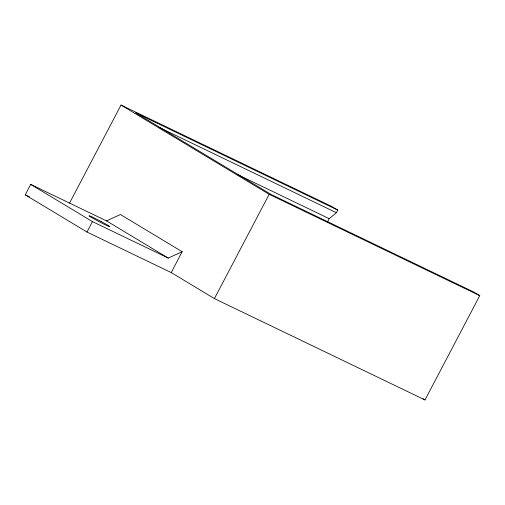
<?xml version="1.0" encoding="UTF-8"?>
<svg xmlns="http://www.w3.org/2000/svg" width="505" height="505" viewBox="0 0 505 505"><rect width="100%" height="100%" fill="white"/><g stroke="black" fill="none" stroke-linecap="round" stroke-linejoin="round"><path stroke-width="0.76" d="M327.505 221.941L329.216 218.678L336.406 212.719L337.776 210.112L135.624 112.823L271.425 194.652L473.576 291.94L479.75 295.659L424.995 399.947L214.417 298.606L171.208 272.574L86.98 232.035L25.25 194.842L30.723 184.413L106.536 220.893L168.26 258.093L182.16 251.717L120.43 214.518L106.536 220.893M69.557 203.086L121.023 105.053L331.602 206.393L337.776 210.112M86.98 232.035L92.453 221.607L30.723 184.413M171.208 272.574L182.16 251.717M214.417 298.606L269.171 194.318L121.023 105.053M159.788 127.721L336.406 212.719M237.729 174.654L329.216 218.678M269.171 194.318L479.75 295.659M92.453 221.607L168.26 258.093M25.25 194.842L29.498 196.887M422.975 398.729L424.995 399.947M101.082 221.487L98.361 220.06A11.792 0.537 27.7 0 0 89.05 215.774A11.792 0.537 27.7 0 0 97.901 221.013L100.628 222.446A11.792 0.537 27.7 0 0 109.932 226.732A11.792 0.537 27.7 0 0 101.082 221.487"/></g></svg>
